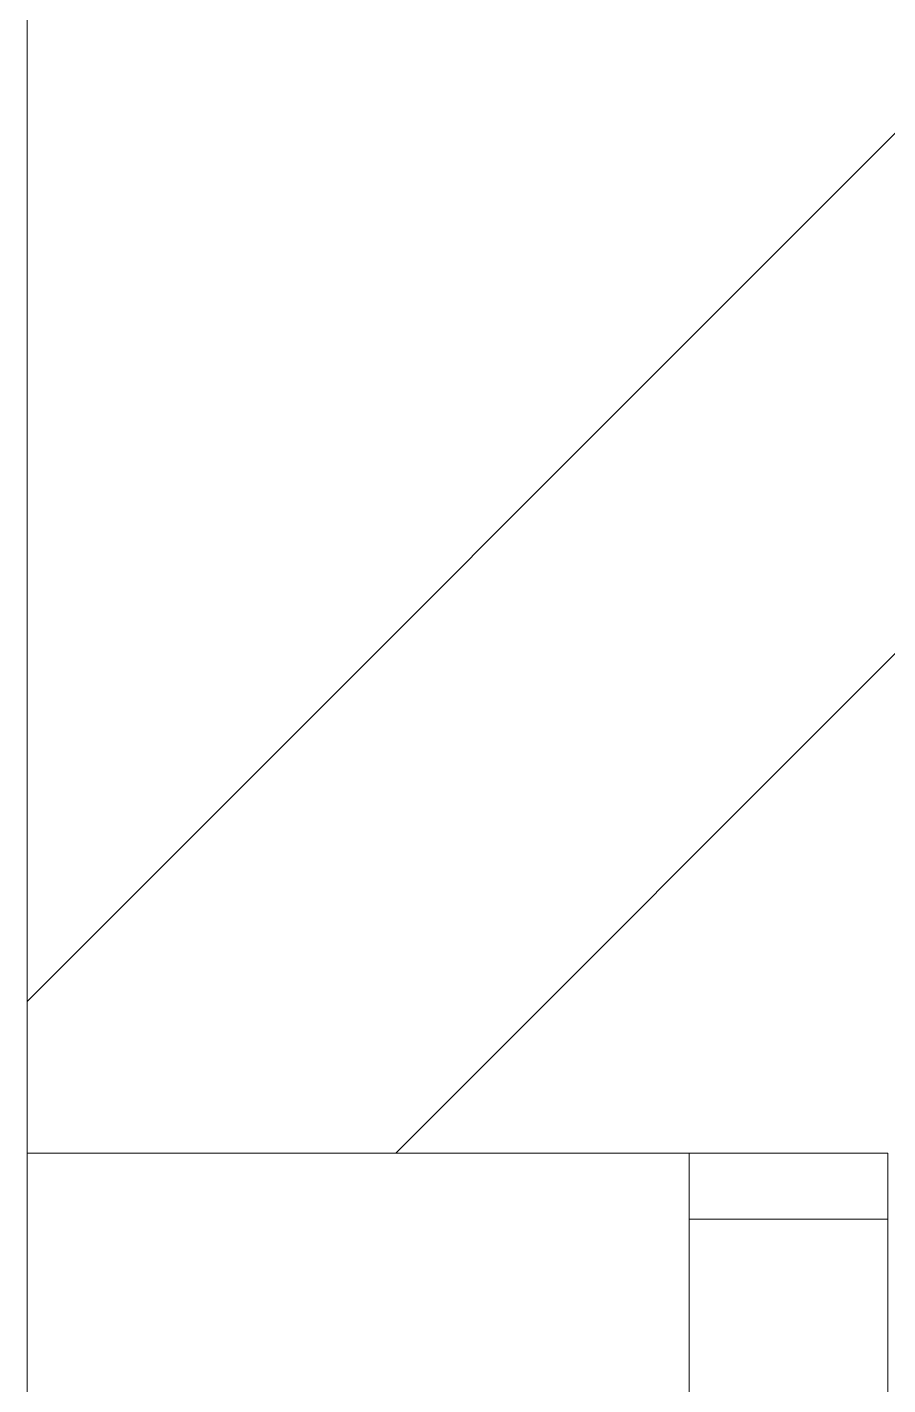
# Model space of a CAD drawing. Header units: millimetres. Extents: x -515342 to 330399, y -224905 to 507333.
# Drawn here: x 225254.7 to 225514.7, y 103781.4 to 104191.4 of the extents above; entities that cross this region are included whole.
import ezdxf

# ---------------------------------------------------------------- set-up
doc = ezdxf.new("R2010")
doc.units = ezdxf.units.MM
for name, color, linetype, lineweight in [('_ Окна', 7, 'Continuous', 0), ('Окна', 7, 'Continuous', 0), ('Стены внутренние', 7, 'Continuous', 0), ('Стены несущие', 7, 'Continuous', 0)]:
    doc.layers.add(name, color=color, linetype=linetype, lineweight=lineweight)

# ---------------------------------------------------------------- blocks, each defined once
blk = doc.blocks.new('Окно_ПВХ_2Створки - АР_Окно_ОП_850_h_х1550_2ст-10187613-О_АР_П_Разрез 3-3')
at = {"layer": '_ Окна'}
for p, q in [((-4390, 15744), (-4390, 15820)), ((-4390, 15820), (-4330, 15820)), ((-4330, 15820), (-4330, 15744)), ((-4330, 15800), (-4390, 15800))]:
    blk.add_line(p, q, dxfattribs=at)
at = {"layer": 'Окна'}
for p, q in [((-4390, 15820), (-4330, 15820)), ((-4390, 15744), (-4390, 15820)), ((-4330, 15820), (-4330, 15744))]:
    blk.add_line(p, q, dxfattribs=at)

msp = doc.modelspace()

# ---------------------------------------------------------------- hatches: boundary and pattern name
at = {"layer": 'Стены внутренние'}
h = msp.add_hatch(dxfattribs=at)
h.set_pattern_fill('FP_9', color=256, style=0, pattern_type=2)
h.set_pattern_definition([(45, (223568.56, 95610.5), (-235.732, 235.732), []), (45, (223725.7, 95610.5), (-235.732, 235.732), [])])
h.paths.add_polyline_path([(225634.7438, 101481.8089), (225634.7438, 102961.3929), (225254.7438, 102961.3929), (225254.7438, 101500.7772), (225565.4499, 101485.2678)])
h.paths.add_polyline_path([(225254.7438, 103851.3929), (225634.7438, 103851.3929), (225634.7438, 104281.3929), (225254.7438, 104281.3929), (225254.7438, 104023.9322)])

# ---------------------------------------------------------------- linework, layer by layer
msp.add_line((225254.7438, 102961.3929), (225254.7438, 103851.3929), dxfattribs=at)
at = {"layer": 'Стены несущие'}
for p, q in [((225254.7438, 104281.3929), (225254.7438, 103851.3929)), ((225254.7438, 103851.3929), (225454.7438, 103851.3929))]:
    msp.add_line(p, q, dxfattribs=at)

# ---------------------------------------------------------------- block references
at = {"layer": 'Окна'}
msp.add_blockref('Окно_ПВХ_2Створки - АР_Окно_ОП_850_h_х1550_2ст-10187613-О_АР_П_Разрез 3-3', (229844.7438, 88031.3929), dxfattribs=at)

doc.saveas('drawing.dxf')
